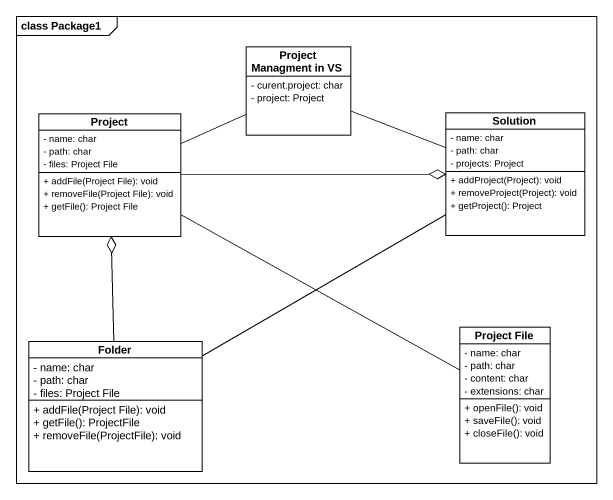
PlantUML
@startuml
mainframe class Package1
hide circle
hide empty members
skinparam classAttributeIconSize 0
class "Project Managment in VS" as Project_Managment_in_VS {
  - curent.project: char
  - project: Project
}
class Project {
  - name: char
  - path: char
  - files: Project File
  + addFile(Project File): void
  + removeFile(Project File): void
  + getFile(): Project File
}
class Solution {
  - name: char
  - path: char
  - projects: Project
  + addProject(Project): void
  + removeProject(Project): void
  + getProject(): Project
}
class "Project File" as Project_File {
  - name: char
  - path: char
  - content: char
  - extensions: char
  + openFile(): void
  + saveFile(): void
  + closeFile(): void
}
class "Folder" as Folder_ {
  - name: char
  - path: char
  - files: Project File
  + addFile(Project File): void
  + getFile(): ProjectFile
  + removeFile(ProjectFile): void
}
Project_Managment_in_VS -left- Project
Project_Managment_in_VS -right- Solution
Project -right-o Solution
Project -right- Project_File
Solution -left- Folder_
Folder_ -up-o Project
@enduml
